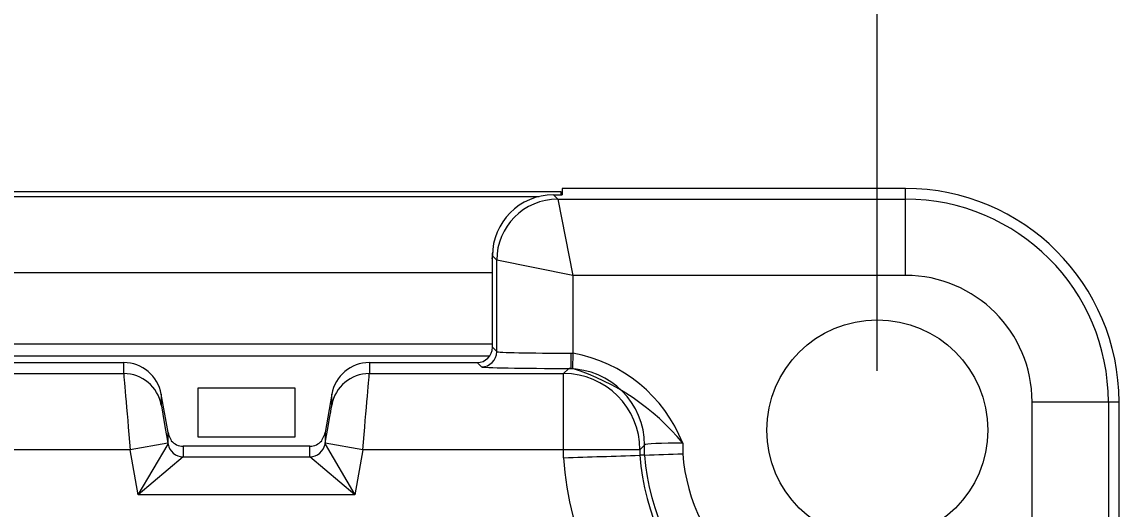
# Model space of a CAD drawing. Header units: inches. Extents: x 0.3 to 10.6, y 0.4 to 8.2.
# Drawn here: x 3.94 to 4.659, y 5.523 to 5.843 of the extents above; entities that cross this region are included whole.
import ezdxf

# ---------------------------------------------------------------- set-up
doc = ezdxf.new("R2010")
doc.units = ezdxf.units.IN
doc.header["$MEASUREMENT"] = 0
doc.layers.add('FORMAT', color=7, linetype='Continuous', lineweight=0)
doc.styles.add('SLDTEXTSTYLE0', font='TXT', dxfattribs={"width": 0.75})
doc.dimstyles.new('SLDDIMSTYLE1', dxfattribs={"dimtxt": 0.25, "dimasz": 0.236, "dimexe": 0, "dimexo": 0.0625, "dimgap": 0.0625, "dimtad": 1, "dimtoh": 1, "dimdec": 3, "dimzin": 12, "dimdsep": 46, "dimtxsty": 'SLDTEXTSTYLE0', "dimblk1": 'CLOSED', "dimblk2": 'CLOSED', "dimsah": 1, "dimcen": 0.09, "dimadec": 0, "dimazin": 0, "dimtfac": 1, "dimtofl": 0, "dimtmove": 0, "dimatfit": 3, "dimldrblk": 'CLOSED', "dimfxl": 1, "dimtolj": 1, "dimtzin": 12, "dimarcsym": 0})

# ---------------------------------------------------------------- blocks, each defined once
blk = doc.blocks.new('_Closed')
at = {"color": 0, "linetype": 'ByBlock', "lineweight": -2}
for p, q in [((-1, 0.166667), (0, 0)), ((-1, 0.166667), (-1, -0.166667)), ((0, 0), (-1, -0.166667)), ((0, 0), (-1, 0))]:
    blk.add_line(p, q, dxfattribs=at)
blk = doc.blocks.new('*D5')
at = {"layer": 'FORMAT'}
for p, q in [((2.09756, 5.61394), (2.09756, 6.50849)), ((4.50056, 5.61394), (4.50056, 6.50849)), ((2.09756, 6.46949), (4.50056, 6.46949))]:
    blk.add_line(p, q, dxfattribs=at)
for centre, start, end in [((3.36232, 6.66792), 153.43495, 206.56505), ((3.52475, 6.66792), 333.43495, 26.56505)]:
    blk.add_arc(centre, 0.4437, start, end, dxfattribs=at)
at = {"layer": 'FORMAT', "xscale": 0.236, "yscale": 0.236}
for p, rotation in [((2.09756, 6.46949, 1.18781), 180), ((4.50056, 6.46949, 1.18781), 360)]:
    blk.add_blockref('_Closed', p, dxfattribs=dict(at, rotation=rotation))
at = {"layer": 'FORMAT', "insert": (3.02797, 6.78882), "char_height": 0.25, "attachment_point": 1, "style": 'SLDTEXTSTYLE0'}
blk.add_mtext('2.403', dxfattribs=at)

msp = doc.modelspace()

# ---------------------------------------------------------------- linework, layer by layer
at = {"color": 7, "linetype": 'Continuous', "lineweight": 15}
for p, q in [((4.29406, 5.73344), (4.29406, 5.72926)), ((4.51906, 5.73344), (4.29406, 5.73344)), ((4.51906, 5.72644), (4.51906, 5.73344)), ((3.05506, 5.73144), (4.29306, 5.73144)), ((3.06924, 5.72816), (4.27888, 5.72816)), ((4.28823, 5.72926), (4.29105, 5.72644)), ((4.28823, 5.72926), (4.29406, 5.72926)), ((4.29105, 5.72644), (4.30105, 5.67645)), ((4.29105, 5.72644), (4.51906, 5.72644)), ((4.29306, 5.73144), (4.29306, 5.72926)), ((4.51906, 5.67645), (4.51906, 5.72644)), ((4.24806, 5.68731), (4.2485, 5.69027)), ((4.25106, 5.68644), (4.24823, 5.68927)), ((4.24823, 5.62926), (4.24823, 5.68927)), ((4.24806, 5.68728), (4.24806, 5.68731)), ((4.24806, 5.68728), (4.24806, 5.62944)), ((4.25106, 5.62644), (4.25106, 5.68644)), ((4.30105, 5.67645), (4.25106, 5.68644)), ((4.24806, 5.67816), (3.10006, 5.67816)), ((4.51906, 5.67645), (4.30105, 5.67645)), ((4.30105, 5.67645), (4.30105, 5.62539)), ((4.24806, 5.63144), (3.10006, 5.63144)), ((4.24823, 5.62944), (4.24806, 5.62944)), ((4.24823, 5.62926), (4.25106, 5.62644)), ((4.29997, 5.62541), (4.30105, 5.62539)), ((4.30105, 5.62539), (4.30085, 5.6154)), ((4.24636, 5.62344), (3.10176, 5.62344)), ((3.89159, 5.61926), (4.00653, 5.61926)), ((4.00653, 5.61207), (4.00653, 5.61926)), ((4.16759, 5.61926), (4.16759, 5.61207)), ((4.16759, 5.61926), (4.23824, 5.61926)), ((4.24106, 5.61644), (4.23824, 5.61926)), ((3.89159, 5.61207), (4.00653, 5.61207)), ((4.16759, 5.61207), (4.29495, 5.61207)), ((4.29495, 5.61207), (4.29803, 5.61515)), ((4.29495, 5.56208), (4.29495, 5.61207)), ((4.30085, 5.6154), (4.29975, 5.61541)), ((4.03115, 5.5986), (4.03115, 5.59142)), ((4.03561, 5.57336), (4.03115, 5.5986)), ((4.11906, 5.60244), (4.05506, 5.60244)), ((4.05506, 5.60244), (4.05506, 5.57044)), ((4.11906, 5.57044), (4.11906, 5.60244)), ((4.14297, 5.5986), (4.13852, 5.57336)), ((4.14297, 5.59142), (4.14297, 5.5986)), ((4.60207, 5.59344), (4.65206, 5.59344)), ((4.60207, 5.44768), (4.60207, 5.59344)), ((4.65206, 5.59344), (4.65906, 5.59344)), ((4.65206, 5.59344), (4.65206, 5.44768)), ((4.65906, 3.63344), (4.65906, 5.59344)), ((4.03561, 5.56575), (4.03561, 5.57336)), ((4.05506, 5.57044), (4.11906, 5.57044)), ((4.13852, 5.57336), (4.13852, 5.56575)), ((4.01087, 5.56208), (3.88726, 5.56208)), ((4.03549, 5.56642), (4.01087, 5.56208)), ((4.01608, 5.53248), (4.01087, 5.56208)), ((4.01608, 5.53248), (4.0356, 5.56574)), ((4.03549, 5.56642), (4.03561, 5.56575)), ((4.0356, 5.56574), (4.03561, 5.56575)), ((4.04545, 5.56439), (4.04545, 5.55748)), ((4.12867, 5.56439), (4.04545, 5.56439)), ((4.12867, 5.55748), (4.12867, 5.56439)), ((4.13852, 5.56575), (4.13864, 5.56642)), ((4.13852, 5.56575), (4.13852, 5.56574)), ((4.13852, 5.56574), (4.15804, 5.53248)), ((4.16326, 5.56208), (4.13864, 5.56642)), ((4.16326, 5.56208), (4.15804, 5.53248)), ((4.29495, 5.56208), (4.16326, 5.56208)), ((4.34494, 5.56208), (4.29495, 5.56208)), ((4.29495, 5.55686), (4.29495, 5.56208)), ((4.34802, 5.56516), (4.34494, 5.56208)), ((4.34494, 5.56208), (4.34494, 5.55847)), ((4.34802, 5.55857), (4.34802, 5.56516)), ((4.37301, 5.56645), (4.37301, 5.55948)), ((4.04545, 5.55747), (4.01608, 5.53248)), ((4.04545, 5.55747), (4.04545, 5.55748)), ((4.04545, 5.55747), (4.12867, 5.55747)), ((4.12867, 5.55748), (4.12867, 5.55747)), ((4.15804, 5.53248), (4.12867, 5.55747)), ((4.34802, 5.55857), (4.34494, 5.55847)), ((4.15804, 5.53248), (4.01608, 5.53248))]:
    msp.add_line(p, q, dxfattribs=at)
msp.add_circle((4.50056, 5.57494), 0.07239, dxfattribs=at)
for centre, radius, start, end in [((4.51906, 5.59344), 0.14, 360, 90), ((4.29107, 5.68643), 0.04001, 90.02044, 179.97956), ((4.51906, 5.59344), 0.133, 360, 90), ((4.51906, 5.59344), 0.08301, 0, 90), ((4.24106, 5.62644), 0.01, 270.02044, 359.97956), ((4.17943, 5.62301), 0.12056, 356.384, 1.13823), ((4.28432, 5.53157), 0.0953, 21.4639, 79.89073), ((4.00654, 5.58708), 0.025, 10.00523, 90.00336), ((4.16759, 5.58708), 0.025, 89.99664, 169.99477), ((4.29493, 5.56206), 0.05001, 0.02044, 89.97956), ((4.29801, 5.56514), 0.05001, 0.02044, 89.97956), ((4.25301, 5.4672), 0.15573, 39.5906, 72.11073), ((4.04545, 5.56748), 0.01, 190.015, 269.98351), ((4.04545, 5.56748), 0.01, 190.00523, 270.00336), ((4.12867, 5.56748), 0.01, 269.99664, 349.99477), ((4.12867, 5.56748), 0.01, 270.01649, 349.985), ((3.97288, 16.39669), 10.84461, 271.701841, 271.966103), ((4.49373, 5.56875), 0.19913, 183.42104, 270), ((4.49373, 5.56875), 0.14914, 183.95324, 270), ((4.09405, 12.8571), 7.30294, 271.992919, 272.18916), ((4.49373, 5.56875), 0.14606, 183.99469, 270), ((4.49373, 5.56875), 0.12107, 184.38791, 270)]:
    msp.add_arc(centre, radius, start, end, dxfattribs=at)
for centre, major_axis, ratio, start_param, end_param in [((4.28824, 5.68926), (-0.02829, 0.02829), 0.999695, 5.497939, 7.068431), ((4.28806, 5.68728), (0, -0.04001), 0.999848, 4.601454, 4.712389), ((4.23823, 5.62927), (0.00707, -0.00707), 0.999695, 5.497939, 7.068431), ((4.30105, 5.62646), (0.05, 0), 0.020946, 3.159046, 4.690765), ((4.00653, 5.59426), (0, 0.025), 0.999848, 4.886922, 6.283185), ((4.16759, 5.59426), (0, -0.025), 0.999848, 3.141593, 4.537856), ((4.01094, 5.56208), (-0.00441, 0.05), 0.001527, 0.017319, 1.570662), ((4.16318, 5.56208), (0.00441, 0.05), 0.001527, 4.712524, 6.265867), ((4.30105, 5.61646), (0.06, 0), 0.017455, 3.159046, 4.690765), ((4.37301, 5.61513), (0.075, 0), 0.017455, 2.925772, 3.124139), ((4.03556, 5.56642), (-0.00441, 0.025), 0.002985, 0.016927, 1.57027), ((4.13856, 5.56642), (0.00441, 0.025), 0.002985, 4.712915, 6.266258), ((4.04545, 5.57509), (0, -0.01), 0.999848, 4.886922, 5.287559), ((4.04545, 5.5667), (-0.00851, 0.01376), 0.381992, 1.128836, 1.24675), ((4.04545, 5.5744), (0, -0.01), 0.999848, 5.405473, 6.283185), ((4.12867, 5.5744), (0, -0.01), 0.999848, 0, 0.877712), ((4.12867, 5.5667), (0.00851, 0.01376), 0.381992, 5.036436, 5.154349), ((4.12867, 5.57509), (0, -0.01), 0.999848, 0.995626, 1.396263), ((4.37301, 5.56514), (0.025, 0), 0.052365, 1.570796, 3.124139)]:
    msp.add_ellipse(centre, major_axis=major_axis, ratio=ratio, start_param=start_param, end_param=end_param, dxfattribs=at)

# ---------------------------------------------------------------- dimensions: what is measured, and where the dimension line sits
at = {"layer": 'FORMAT'}
dim = msp.add_linear_dim(base=(4.50056, 6.46949), p1=(2.09756, 5.57494), p2=(4.50056, 5.57494), text='(<>)', dimstyle='SLDDIMSTYLE1', dxfattribs=at)
dim.commit()
dim.dimension.update_dxf_attribs({"geometry": '*D5', "text_midpoint": (3.44354, 6.46949), "dimtype": 160})

doc.saveas('drawing.dxf')
